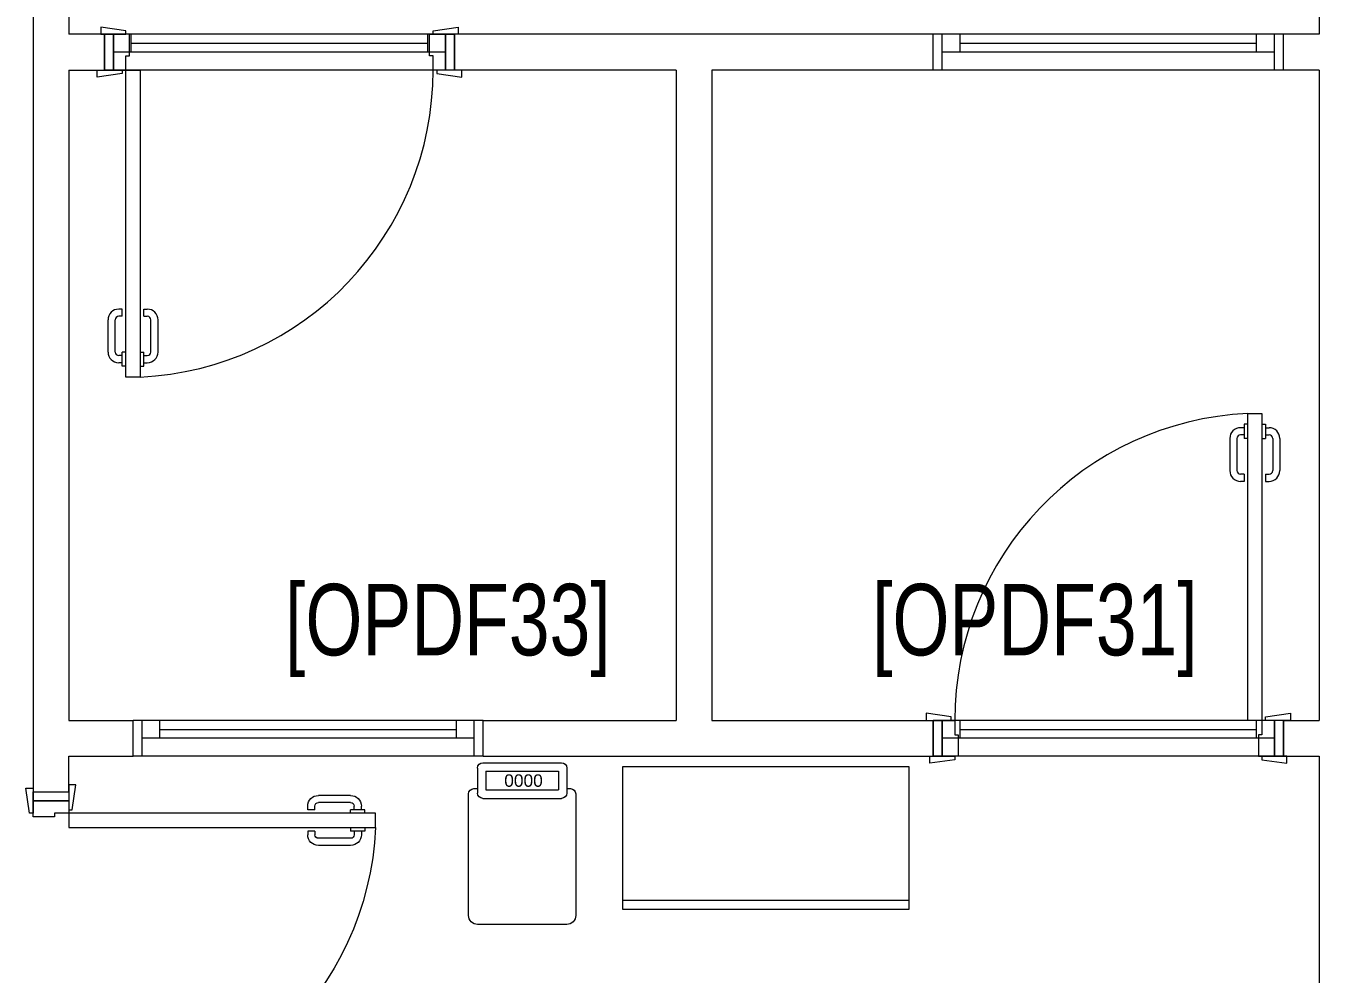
# Model space of a CAD drawing. Header units: millimetres. Extents: x -2143172 to 5255, y -610845 to 279739.
# Drawn here: x -1234511 to -1230891, y -29145 to -26491 of the extents above; entities that cross this region are included whole.
import ezdxf

# ---------------------------------------------------------------- set-up
doc = ezdxf.new("R2010")
doc.units = ezdxf.units.MM
doc.header["$LTSCALE"] = 30
doc.layers.get('0').update_dxf_attribs({"lineweight": 5})
for name, color, linetype, lineweight in [('72_EGR_BASE_TEXT', 7, 'Continuous', 5), ('Aluminum', 7, 'Continuous', 5), ('dims.', 152, 'Continuous', 5), ('LOADING', 163, 'Continuous', 5), ('Walls', 32, 'Continuous', 5)]:
    doc.layers.add(name, color=color, linetype=linetype, lineweight=lineweight)
doc.layers.add('Wooden Joinery', color=7, linetype='Continuous', lineweight=5, true_color=0x521300)
doc.styles.get("Standard").update_dxf_attribs({"font": ''})
doc.styles.add('X3G_ENTITY_9F38', font='swisscl.ttf', dxfattribs={"height": 0.2})
doc.styles.get('Standard').set_extended_font_data('@Arial Unicode MS')

# ---------------------------------------------------------------- blocks, each defined once
blk = doc.blocks.new('A$C72370EFE')
at = {"layer": 'Wooden Joinery'}
for p, q in [((-0.01, -0.03), (-0.01, -0.07)), ((0, -0.03), (-0.01, -0.03)), ((0.04, -0.03), (0.05, -0.03)), ((0.05, -0.03), (0.05, -0.07)), ((-0.05, -0.07), (-0.05, -0.16)), ((-0.03, -0.07), (-0.03, -0.16)), ((-0.01, -0.04), (-0.02, -0.04)), ((-0.01, -0.06), (-0.02, -0.06)), ((0, -0.07), (-0.01, -0.07)), ((0.04, -0.07), (0.05, -0.07)), ((0.05, -0.04), (0.06, -0.04)), ((0.05, -0.06), (0.06, -0.06)), ((0.07, -0.07), (0.07, -0.16)), ((0.09, -0.07), (0.09, -0.16)), ((-0.01, -0.17), (-0.02, -0.17)), ((-0.01, -0.17), (-0.01, -0.19)), ((0.05, -0.17), (0.06, -0.17)), ((0.05, -0.17), (0.05, -0.19)), ((-0.01, -0.19), (-0.02, -0.19)), ((0.05, -0.19), (0.06, -0.19))]:
    blk.add_line(p, q, dxfattribs=at)
for centre, radius, start, end in [((-0.02, -0.07), 0.03, 90, 180), ((-0.02, -0.07), 0.01, 90, 180), ((0.06, -0.07), 0.03, 0, 90), ((0.06, -0.07), 0.01, 0, 90), ((-0.02, -0.16), 0.03, 180, 270), ((-0.02, -0.16), 0.01, 180, 270), ((0.06, -0.16), 0.01, 270, 0), ((0.06, -0.16), 0.03, 270, 0)]:
    blk.add_arc(centre, radius, start, end, dxfattribs=at)
blk = doc.blocks.new('A$C5DAD61B4')
at = {"layer": 'Wooden Joinery'}
for points in [[(80, 959.1), (80, 969.1), (10, 979.1), (10, 959.1)], [(940, 959.1), (940, 969.1), (1010, 979.1), (1010, 959.1)], [(70, 859.1), (70, 849.1), (0, 839.1), (0, 859.1)], [(120, 859.1), (120, 0), (80, 0), (80, 859.1)], [(950, 859.1), (950, 849.1), (1020, 839.1), (1020, 859.1)]]:
    blk.add_lwpolyline(points, close=True, dxfattribs=at)
for points in [[(45, 859.1), (45, 959.1), (20, 959.1), (20, 859.1), (45, 859.1)], [(45, 859.1), (80, 859.1), (80, 899.1), (90, 899.1), (90, 959.1), (45, 959.1), (45, 859.1)], [(975, 859.1), (940, 859.1), (940, 899.1), (930, 899.1), (930, 959.1), (975, 959.1), (975, 859.1)], [(975, 859.1), (975, 959.1), (1000, 959.1), (1000, 859.1), (975, 859.1)]]:
    blk.add_lwpolyline(points, dxfattribs=at)
blk.add_arc((80, 859.1), 860, 272.666, 0, dxfattribs=at)
at = {"layer": 'Wooden Joinery', "xscale": 999.9999999998854, "yscale": 999.9999999998854, "zscale": 999.9999999998854, "rotation": 180}
blk.add_blockref('A$C72370EFE', (120, 0), dxfattribs=at)
blk = doc.blocks.new('A$Cbf0c42a5')
at = {"layer": 'Aluminum', "color": 5}
for p, q in [((980, 100, 0.1), (0, 100, 0.1)), ((25, 0, 0.1), (25, 100, 0.1)), ((75, 50, 0.1), (75, 100, 0.1)), ((75, 75, 0.1), (905, 75, 0.1)), ((905, 50, 0.1), (905, 100, 0.1)), ((955, 0, 0.1), (955, 100, 0.1)), ((955, 50, 0.1), (25, 50, 0.1)), ((980, 0, 0.1), (0, 0, 0.1))]:
    blk.add_line(p, q, dxfattribs=at)
at = {"layer": 'Walls'}
for p, q in [((0, 0, 0.1), (0, 100, 0.1)), ((980, 0, 0.1), (980, 100, 0.1))]:
    blk.add_line(p, q, dxfattribs=at)
blk = doc.blocks.new('HF13461A-P')
at = {"layer": 'LOADING'}
for p, q in [((0.0229, 0.4353), (0.0229, 0.3653)), ((0.2579, 0.4503), (0.0379, 0.4503)), ((0.2729, 0.4353), (0.2729, 0.3653)), ((0.2493, 0.4266), (0.0466, 0.4266)), ((0.0466, 0.4266), (0.0466, 0.3739)), ((0.2493, 0.4266), (0.2493, 0.3739)), ((-0.0021, 0.3628), (-0.0021, 0.0228)), ((0.0229, 0.3778), (0.0129, 0.3778)), ((0.2493, 0.3739), (0.0466, 0.3739)), ((0.2829, 0.3778), (0.2729, 0.3778)), ((0.2979, 0.0228), (0.2979, 0.3628)), ((0.2579, 0.3503), (0.0379, 0.3503)), ((0.0229, -0.0022), (0.2729, -0.0022))]:
    blk.add_line(p, q, dxfattribs=at)
for centre, radius, start, end in [((0.0379, 0.4353), 0.015, 90, 180), ((0.2579, 0.4353), 0.015, 0, 90), ((0.0129, 0.3628), 0.015, 90, 180), ((0.0379, 0.3653), 0.015, 180, 270), ((0.2579, 0.3653), 0.015, 270, 0), ((0.2829, 0.3628), 0.015, 0, 90), ((0.0229, 0.0228), 0.025, 180, 270), ((0.2729, 0.0228), 0.025, 270, 0)]:
    blk.add_arc(centre, radius, start, end, dxfattribs=at)
blk.add_text('0000', height=0.03477, dxfattribs=at).set_placement((0.0901, 0.3829))
blk = doc.blocks.new('GF21027-P')
at = {"color": 0}
for p, q in [((0.4, 0.4), (-0.4, 0.4)), ((-0.4, 0.4), (-0.4, 0)), ((0.4, 0), (0.4, 0.4)), ((-0.4, 0.025), (0.4, 0.025)), ((-0.4, 0), (0.4, 0))]:
    blk.add_line(p, q, dxfattribs=at)

msp = doc.modelspace()

# ---------------------------------------------------------------- linework, layer by layer
at = {"layer": 'Aluminum', "color": 5}
for p, q in [((-1230990.9, -26514.7), (-1231970.9, -26514.7)), ((-1231945.9, -26614.7), (-1231945.9, -26514.7)), ((-1231895.9, -26564.7), (-1231895.9, -26514.7)), ((-1231065.9, -26564.7), (-1231065.9, -26514.7)), ((-1231015.9, -26614.7), (-1231015.9, -26514.7)), ((-1231015.9, -26564.7), (-1231945.9, -26564.7)), ((-1231895.9, -26539.7), (-1231065.9, -26539.7)), ((-1230990.9, -26614.7), (-1231970.9, -26614.7))]:
    msp.add_line(p, q, dxfattribs=at)
at = {"layer": 'Walls'}
for p, q in [((-1230890.9, -22514.7), (-1230890.9, -26514.7)), ((-1234390.9, -25164.7), (-1234390.9, -26514.7)), ((-1234490.9, -25561.6), (-1234490.9, -28674.7)), ((-1234290.9, -26514.7), (-1234390.9, -26514.7)), ((-1234290.9, -26514.7), (-1234290.9, -26614.7)), ((-1231970.9, -26514.7), (-1233310.9, -26514.7)), ((-1233310.9, -26514.7), (-1233310.9, -26614.7)), ((-1231970.9, -26614.7), (-1231970.9, -26514.7)), ((-1230890.9, -26514.7), (-1230990.9, -26514.7)), ((-1230990.9, -26614.7), (-1230990.9, -26514.7)), ((-1234390.9, -26614.7), (-1234390.9, -28434.7)), ((-1234390.9, -26614.7), (-1234290.9, -26614.7)), ((-1232690.9, -26614.7), (-1233310.9, -26614.7)), ((-1232690.9, -26614.7), (-1232690.9, -28434.7)), ((-1231970.9, -26614.7), (-1232590.9, -26614.7)), ((-1232590.9, -26614.7), (-1232590.9, -28434.7)), ((-1230890.9, -26614.7), (-1230990.9, -26614.7)), ((-1230890.9, -26614.7), (-1230890.9, -28434.7)), ((-1234390.9, -28434.7), (-1234210.7, -28434.7)), ((-1234210.7, -28534.7), (-1234210.7, -28434.7)), ((-1233230.7, -28434.7), (-1232690.9, -28434.7)), ((-1233230.7, -28534.7), (-1233230.7, -28434.7)), ((-1232590.9, -28434.7), (-1231970.9, -28434.7)), ((-1231970.9, -28434.7), (-1231970.9, -28534.7)), ((-1230990.9, -28434.7), (-1230890.9, -28434.7)), ((-1230990.9, -28434.7), (-1230990.9, -28534.7)), ((-1234390.9, -28634.7), (-1234390.9, -28534.7)), ((-1234390.9, -28534.7), (-1234210.7, -28534.7)), ((-1233230.7, -28534.7), (-1231970.9, -28534.7)), ((-1230990.9, -28534.7), (-1230890.9, -28534.7)), ((-1230890.9, -28534.7), (-1230890.9, -32534.7)), ((-1234490.9, -28634.7), (-1234390.9, -28634.7))]:
    msp.add_line(p, q, dxfattribs=at)

# ---------------------------------------------------------------- block references
at = {"layer": 'dims.'}
for p in [(-1234290.9, -26614.7, -0.1), (-1234210.7, -28534.7, -0.1), (-1231970.9, -28534.7)]:
    msp.add_blockref('A$Cbf0c42a5', p, dxfattribs=at)
at = {"layer": 'LOADING', "lineweight": 0, "xscale": -1000, "yscale": 1000, "zscale": 1000}
msp.add_blockref('HF13461A-P', (-1232973.8, -29003.3, -0.2), dxfattribs=at)
at = {"layer": 'LOADING', "color": 1, "xscale": -1000, "yscale": 1000, "zscale": 1000, "rotation": 359.9999999790884}
msp.add_blockref('GF21027-P', (-1232439.7, -28963.6, -0.1), dxfattribs=at)
at = {"layer": 'Wooden Joinery'}
msp.add_blockref('A$C5DAD61B4', (-1234310.9, -27473.8), dxfattribs=at)
at = {"layer": 'Wooden Joinery', "rotation": 180}
msp.add_blockref('A$C5DAD61B4', (-1230970.9, -27575.7), dxfattribs=at)
at = {"layer": 'Wooden Joinery', "xscale": -1, "rotation": 90}
msp.add_blockref('A$C5DAD61B4', (-1233531.8, -28614.7), dxfattribs=at)

# ---------------------------------------------------------------- texts
at = {"layer": '72_EGR_BASE_TEXT', "char_height": 200, "attachment_point": 2, "style": 'X3G_ENTITY_9F38'}
for s, insert in [('[OPDF33]', (-1233329.7, -28052.6, 0)), ('[OPDF31]', (-1231686.5, -28052.6, 0))]:
    msp.add_mtext(s, dxfattribs=dict(at, insert=insert))

doc.saveas('drawing.dxf')
